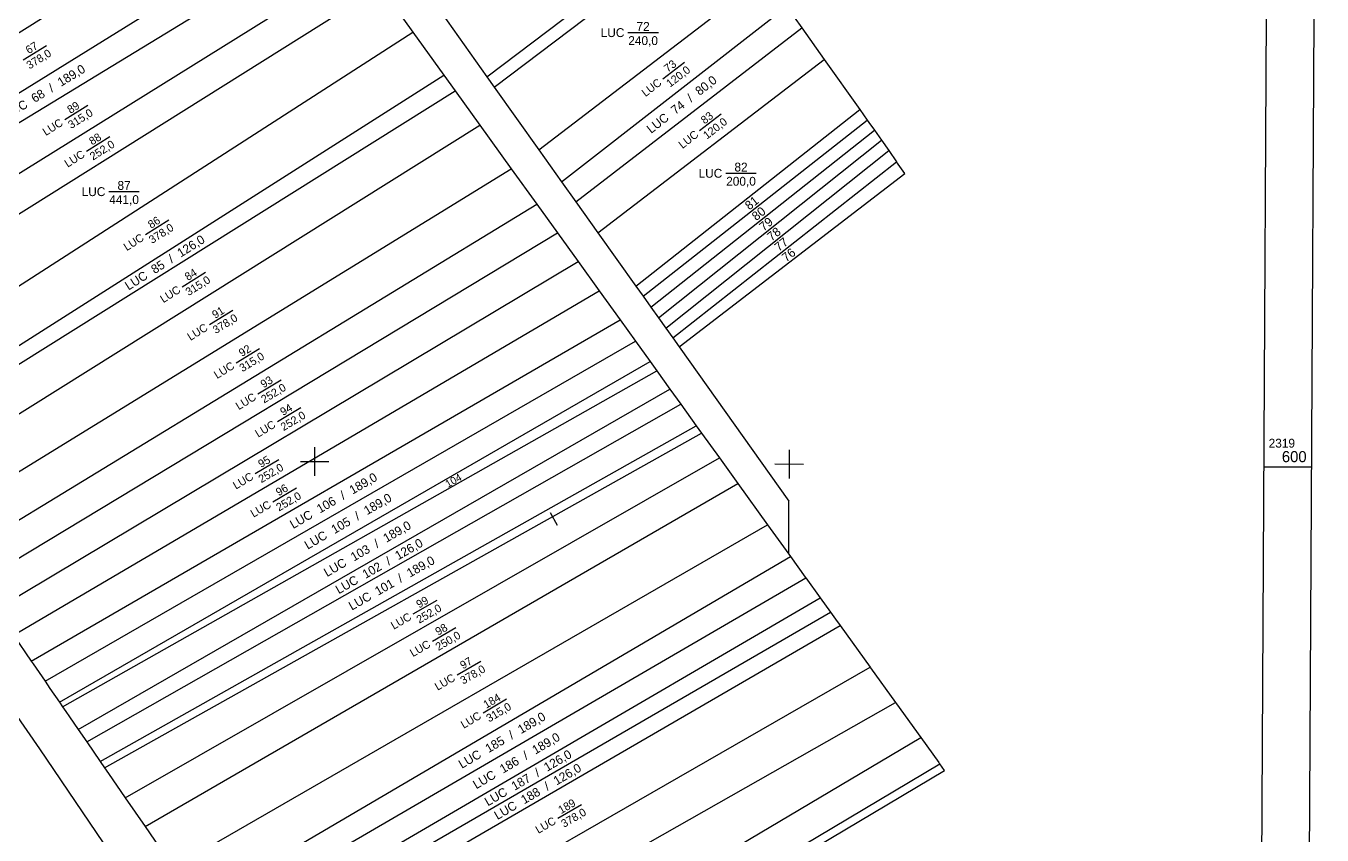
# Model space of a CAD drawing. Header units: metres. Extents: x 591850 to 11787374, y 2319432 to 2388242.
# Drawn here: x 11787159.1 to 11787305.3, y 2387951 to 2388042.3 of the extents above; entities that cross this region are included whole.
import ezdxf
from ezdxf.enums import TextEntityAlignment as Align

# ---------------------------------------------------------------- set-up
doc = ezdxf.new("R2010")
doc.units = ezdxf.units.M
for name, color, linetype in [('FeatureAttribs', 7, 'Continuous'), ('Level 10', 7, 'Continuous'), ('Level 13', 7, 'Continuous'), ('Level 22', 7, 'Continuous'), ('Level 63', 7, 'Continuous')]:
    doc.layers.add(name, color=color, linetype=linetype)

# ---------------------------------------------------------------- blocks, each defined once
blk = doc.blocks.new('FEATURE')

msp = doc.modelspace()

# ---------------------------------------------------------------- linework, layer by layer
at = {"layer": 'Level 10', "color": 7}
for points in [[(11787125.2, 2388020.85), (11787188.94, 2388060.82)], [(11787128.38, 2388016.24), (11787192.44, 2388055.96)], [(11787211.08, 2388036.61), (11787236.75, 2388056.04)], [(11787211.91, 2388035.44), (11787237.58, 2388054.88)], [(11787129.85, 2388014.09), (11787194.3, 2388053.37)], [(11787132.78, 2388009.83), (11787196.91, 2388049.75)], [(11787135.03, 2388006.55), (11787199.09, 2388046.73)], [(11787199.09, 2388046.73), (11787202.75, 2388041.63)], [(11787216.96, 2388028.36), (11787242.49, 2388047.93)], [(11787205.32, 2388044.71), (11787211.08, 2388036.61)], [(11787219.52, 2388024.76), (11787244.91, 2388044.52)], [(11787245.74, 2388043.34), (11787246.61, 2388042.11)], [(11787139.1, 2388000.64), (11787202.75, 2388041.63)], [(11787202.75, 2388041.63), (11787206.24, 2388036.79)], [(11787221.14, 2388022.48), (11787246.61, 2388042.11)], [(11787246.61, 2388042.11), (11787249.12, 2388038.56)], [(11787223.61, 2388019.01), (11787249.12, 2388038.56)], [(11787249.12, 2388038.56), (11787253.14, 2388032.89)], [(11787142.24, 2387996.07), (11787206.24, 2388036.79)], [(11787206.24, 2388036.79), (11787207.51, 2388035.02)], [(11787211.08, 2388036.61), (11787211.91, 2388035.44)], [(11787211.91, 2388035.44), (11787216.96, 2388028.36)], [(11787143.18, 2387994.71), (11787207.51, 2388035.02)], [(11787207.51, 2388035.02), (11787210.31, 2388031.13)], [(11787227.9, 2388012.98), (11787253.14, 2388032.89)], [(11787253.14, 2388032.89), (11787253.97, 2388031.72), (11787253.98, 2388031.7)], [(11787145.88, 2387990.78), (11787210.31, 2388031.13)], [(11787210.31, 2388031.13), (11787213.84, 2388026.23)], [(11787228.72, 2388011.83), (11787253.98, 2388031.7)], [(11787253.98, 2388031.7), (11787254.37, 2388031.16), (11787254.49, 2388030.99), (11787254.79, 2388030.57)], [(11787229.58, 2388010.62), (11787254.79, 2388030.57)], [(11787230.46, 2388009.39), (11787255.58, 2388029.45)], [(11787254.79, 2388030.57), (11787255.58, 2388029.45)], [(11787255.58, 2388029.45), (11787256.41, 2388028.28)], [(11787216.96, 2388028.36), (11787219.52, 2388024.76)], [(11787231.29, 2388008.22), (11787256.41, 2388028.28)], [(11787256.41, 2388028.28), (11787257.3, 2388027.01)], [(11787232.06, 2388007.14), (11787257.3, 2388027.01)], [(11787232.79, 2388006.12), (11787258.23, 2388025.7), (11787257.3, 2388027.01)], [(11787148.96, 2387986.3), (11787213.84, 2388026.23)], [(11787213.84, 2388026.23), (11787216.73, 2388022.21)], [(11787219.52, 2388024.76), (11787221.14, 2388022.48)], [(11787151.57, 2387982.51), (11787216.73, 2388022.21)], [(11787216.73, 2388022.21), (11787219.04, 2388019)], [(11787221.14, 2388022.48), (11787223.61, 2388019.01)], [(11787153.65, 2387979.49), (11787219.04, 2388019)], [(11787219.04, 2388019), (11787221.38, 2388015.75)], [(11787223.61, 2388019.01), (11787227.9, 2388012.98)], [(11787155.7, 2387976.51), (11787221.38, 2388015.75)], [(11787221.38, 2388015.75), (11787223.76, 2388012.44)], [(11787157.7, 2387973.6), (11787223.76, 2388012.44)], [(11787223.76, 2388012.44), (11787226.12, 2388009.17)], [(11787227.9, 2388012.98), (11787228.72, 2388011.83)], [(11787228.72, 2388011.83), (11787229.58, 2388010.62)], [(11787229.58, 2388010.62), (11787230.46, 2388009.39)], [(11787159.72, 2387970.66), (11787226.12, 2388009.17)], [(11787226.12, 2388009.17), (11787227.85, 2388006.76)], [(11787230.46, 2388009.39), (11787231.29, 2388008.22)], [(11787231.29, 2388008.22), (11787232.06, 2388007.14)], [(11787161.27, 2387968.41), (11787227.85, 2388006.76)], [(11787227.85, 2388006.76), (11787229.5, 2388004.46)], [(11787232.06, 2388007.14), (11787232.79, 2388006.12)], [(11787232.79, 2388006.12), (11787245.16, 2387988.73)], [(11787162.89, 2387966.05), (11787229.5, 2388004.46)], [(11787229.5, 2388004.46), (11787230.24, 2388003.44)], [(11787163.25, 2387965.52), (11787230.24, 2388003.44)], [(11787230.24, 2388003.44), (11787231.74, 2388001.35)], [(11787165.01, 2387962.97), (11787231.74, 2388001.35)], [(11787231.74, 2388001.35), (11787232.95, 2387999.67)], [(11787165.99, 2387961.55), (11787232.95, 2387999.67)], [(11787232.95, 2387999.67), (11787234.71, 2387997.22)], [(11787167.49, 2387959.36), (11787234.71, 2387997.22)], [(11787234.71, 2387997.22), (11787235.31, 2387996.39)], [(11787167.99, 2387958.64), (11787235.31, 2387996.39)], [(11787235.31, 2387996.39), (11787237.32, 2387993.6)], [(11787170.32, 2387955.24), (11787237.32, 2387993.6)], [(11787237.32, 2387993.6), (11787239.4, 2387990.7)], [(11787172.55, 2387952.01), (11787239.4, 2387990.7)], [(11787239.4, 2387990.7), (11787242.75, 2387986.06)], [(11787245.13, 2387982.75), (11787245.16, 2387988.73)], [(11787175.72, 2387947.4), (11787242.75, 2387986.06)], [(11787242.75, 2387986.06), (11787245.13, 2387982.75), (11787245.32, 2387982.48)], [(11787178.56, 2387943.27), (11787245.32, 2387982.48)], [(11787245.32, 2387982.48), (11787246.99, 2387980.15), (11787247.06, 2387980.07)], [(11787180.07, 2387941.07), (11787247.06, 2387980.07)], [(11787247.06, 2387980.07), (11787248.69, 2387977.8)], [(11787181.68, 2387938.72), (11787248.69, 2387977.8)], [(11787248.69, 2387977.8), (11787249.85, 2387976.18)], [(11787182.68, 2387937.27), (11787249.85, 2387976.18)], [(11787249.85, 2387976.18), (11787250.4, 2387975.42), (11787250.93, 2387974.68)], [(11787183.76, 2387935.7), (11787250.93, 2387974.68)], [(11787250.93, 2387974.68), (11787254.31, 2387969.98)], [(11787157.7, 2387973.6), (11787159.72, 2387970.66)], [(11787159.72, 2387970.66), (11787159.93, 2387970.35), (11787161.27, 2387968.41)], [(11787186.86, 2387931.2), (11787254.31, 2387969.98)], [(11787254.31, 2387969.98), (11787254.35, 2387969.93), (11787257.17, 2387966.01)], [(11787161.27, 2387968.41), (11787161.82, 2387967.6), (11787162.89, 2387966.05)], [(11787162.89, 2387966.05), (11787163.25, 2387965.52)], [(11787163.25, 2387965.52), (11787163.61, 2387965), (11787164.04, 2387964.38), (11787165.01, 2387962.97)], [(11787189.4, 2387927.51), (11787257.17, 2387966.01)], [(11787257.17, 2387966.01), (11787257.27, 2387965.87), (11787260.02, 2387962.05)], [(11787165.01, 2387962.97), (11787165.99, 2387961.55)], [(11787192.99, 2387922.28), (11787260.02, 2387962.05)], [(11787260.02, 2387962.05), (11787262.05, 2387959.23), (11787262.09, 2387959.18), (11787262.16, 2387959.08)], [(11787165.99, 2387961.55), (11787167.49, 2387959.36)], [(11787167.49, 2387959.36), (11787167.99, 2387958.64)], [(11787195.15, 2387919.15), (11787262.16, 2387959.08)], [(11787195.15, 2387919.15), (11787195.22, 2387919.05), (11787195.26, 2387918.99), (11787195.69, 2387918.35), (11787244.94, 2387947.75), (11787262.69, 2387958.35), (11787262.16, 2387959.08)], [(11787167.99, 2387958.64), (11787168.43, 2387957.99), (11787170.32, 2387955.24)], [(11787170.32, 2387955.24), (11787172.55, 2387952.01)], [(11787172.55, 2387952.01), (11787175.72, 2387947.4)]]:
    msp.add_lwpolyline(points, dxfattribs=at)
at = {"layer": 'Level 13', "color": 7}
for points in [[(11787227, 2388041.58, 0), (11787230.43, 2388041.58, 0)], [(11787158.8, 2388038.5, 0), (11787161.42, 2388040.14, 0)], [(11787230.93, 2388036.36, 0), (11787233.37, 2388038.25, 0)], [(11787163.49, 2388031.78, 0), (11787166.1, 2388033.41, 0)], [(11787235.08, 2388030.52, 0), (11787237.52, 2388032.41, 0)], [(11787165.95, 2388028.21, 0), (11787168.56, 2388029.86, 0)], [(11787238.04, 2388025.71, 0), (11787241.46, 2388025.71, 0)], [(11787168.47, 2388023.64, 0), (11787171.9, 2388023.64, 0)], [(11787172.61, 2388018.8, 0), (11787175.21, 2388020.47, 0)], [(11787176.74, 2388012.92, 0), (11787179.35, 2388014.57, 0)], [(11787179.81, 2388008.65, 0), (11787182.43, 2388010.27, 0)], [(11787182.82, 2388004.34, 0), (11787185.45, 2388005.95, 0)], [(11787185.27, 2388000.82, 0), (11787187.9, 2388002.42, 0)], [(11787187.47, 2387997.71, 0), (11787190.11, 2387999.3, 0)], [(11787184.97, 2387991.84, 0), (11787187.63, 2387993.41, 0)], [(11787186.97, 2387988.65, 0), (11787189.63, 2387990.21, 0)], [(11787202.79, 2387976, 0), (11787205.47, 2387977.54, 0)], [(11787204.95, 2387972.92, 0), (11787207.61, 2387974.47, 0)], [(11787207.73, 2387969.12, 0), (11787210.4, 2387970.67, 0)], [(11787210.66, 2387964.84, 0), (11787213.31, 2387966.41, 0)], [(11787219.1, 2387952.97, 0), (11787221.77, 2387954.51, 0)]]:
    msp.add_polyline3d(points, dxfattribs=at)
at = {"layer": 'Level 13', "color": 1}
msp.add_polyline3d([(11787218.22, 2387987.43, 0), (11787219, 2387986.01, 0)], dxfattribs=at)
at = {"layer": 'Level 22', "color": 7}
for points in [[(11787149.53, 2387976.82, 0), (11787160.63, 2387960.78, 0)], [(11787149.53, 2387976.82, 0), (11787160.63, 2387960.78, 0)], [(11787149.53, 2387976.82, 0), (11787160.63, 2387960.78, 0)], [(11787160.63, 2387960.78, 0), (11787170.28, 2387946.58, 0)], [(11787160.63, 2387960.78, 0), (11787170.28, 2387946.58, 0)], [(11787160.63, 2387960.78, 0), (11787170.28, 2387946.58, 0)]]:
    msp.add_polyline3d(points, dxfattribs=at)
at = {"layer": 'Level 63', "color": 7}
for points in [[(11786919.91, 2388215.45), (11787305.28, 2388213.31), (11787303.14, 2387825.69), (11786917.79, 2387827.83), (11786919.91, 2388215.45)], [(11786925.24, 2388210.04), (11787299.89, 2388207.96), (11787297.82, 2387831.1), (11786923.17, 2387833.19), (11786925.24, 2388210.04)]]:
    msp.add_lwpolyline(points, close=True, dxfattribs=at)
for points in [[(11787191.67, 2387994.82, 0), (11787191.65, 2387991.59, 0)], [(11787245.19, 2387994.52, 0), (11787245.18, 2387991.29, 0)], [(11787190.06, 2387993.21, 0), (11787193.27, 2387993.2, 0)], [(11787243.58, 2387992.92, 0), (11787246.79, 2387992.9, 0)], [(11787298.71, 2387992.61, 0), (11787304.06, 2387992.58, 0)]]:
    msp.add_polyline3d(points, dxfattribs=at)

# ---------------------------------------------------------------- block references
at = {"layer": 'FeatureAttribs'}
ref = msp.add_blockref('FEATURE', (11787228.71, 2388041.78), dxfattribs=at)
ref.add_attrib('NAME', '72', dxfattribs={"color": 1, "height": 1}).set_placement((11787228.71, 2388041.78), align=Align.CENTER)
ref = msp.add_blockref('FEATURE', (11787226.6, 2388041.58), dxfattribs=at)
ref.add_attrib('NAME', 'LUC', dxfattribs={"color": 3, "height": 1}).set_placement((11787226.6, 2388041.58), align=Align.MIDDLE_RIGHT)
ref = msp.add_blockref('FEATURE', (11787228.71, 2388041.18), dxfattribs=at)
ref.add_attrib('NAME', '240,0', dxfattribs={"color": 1, "height": 1}).set_placement((11787228.71, 2388041.18), align=Align.TOP_CENTER)
ref = msp.add_blockref('FEATURE', (11787160, 2388039.49), dxfattribs=at)
ref.add_attrib('NAME', '67', dxfattribs={"color": 1, "height": 0.9, "rotation": 32}).set_placement((11787160, 2388039.49), align=Align.CENTER)
ref = msp.add_blockref('FEATURE', (11787160.32, 2388038.98), dxfattribs=at)
ref.add_attrib('NAME', '378,0', dxfattribs={"color": 1, "height": 0.9, "rotation": 32}).set_placement((11787160.32, 2388038.98), align=Align.TOP_CENTER)
ref = msp.add_blockref('FEATURE', (11787162.8, 2388035.88), dxfattribs=at)
ref.add_attrib('NAME', '189,0', dxfattribs={"color": 1, "height": 1, "rotation": 31.5}).set_placement((11787162.8, 2388035.88), align=Align.MIDDLE_LEFT)
ref = msp.add_blockref('FEATURE', (11787232.03, 2388037.46), dxfattribs=at)
ref.add_attrib('NAME', '73', dxfattribs={"color": 1, "height": 0.9, "rotation": 37.6}).set_placement((11787232.03, 2388037.46), align=Align.CENTER)
ref = msp.add_blockref('FEATURE', (11787232.39, 2388036.99), dxfattribs=at)
ref.add_attrib('NAME', '120,0', dxfattribs={"color": 1, "height": 0.9, "rotation": 37.6}).set_placement((11787232.39, 2388036.99), align=Align.TOP_CENTER)
ref = msp.add_blockref('FEATURE', (11787234.77, 2388034.82), dxfattribs=at)
ref.add_attrib('NAME', '80,0', dxfattribs={"color": 1, "height": 1, "rotation": 38}).set_placement((11787234.77, 2388034.82), align=Align.MIDDLE_LEFT)
ref = msp.add_blockref('FEATURE', (11787160.47, 2388034.45), dxfattribs=at)
ref.add_attrib('NAME', '68', dxfattribs={"color": 1, "height": 1, "rotation": 31.5}).set_placement((11787160.47, 2388034.45), align=Align.MIDDLE_CENTER)
ref = msp.add_blockref('FEATURE', (11787161.79, 2388035.25), dxfattribs=at)
ref.add_attrib('NAME', '/', dxfattribs={"color": 7, "height": 1, "rotation": 31.5}).set_placement((11787161.79, 2388035.25), align=Align.MIDDLE_LEFT)
ref = msp.add_blockref('FEATURE', (11787230.61, 2388036.12), dxfattribs=at)
ref.add_attrib('NAME', 'LUC', dxfattribs={"color": 3, "height": 0.9, "rotation": 37.6}).set_placement((11787230.61, 2388036.12), align=Align.MIDDLE_RIGHT)
ref = msp.add_blockref('FEATURE', (11787159.16, 2388033.64), dxfattribs=at)
ref.add_attrib('NAME', 'LUC', dxfattribs={"color": 3, "height": 1, "rotation": 31.5}).set_placement((11787159.16, 2388033.64), align=Align.MIDDLE_RIGHT)
ref = msp.add_blockref('FEATURE', (11787164.69, 2388032.76), dxfattribs=at)
ref.add_attrib('NAME', '89', dxfattribs={"color": 1, "height": 0.9, "rotation": 32.1}).set_placement((11787164.69, 2388032.76), align=Align.CENTER)
ref = msp.add_blockref('FEATURE', (11787232.62, 2388033.14), dxfattribs=at)
ref.add_attrib('NAME', '74', dxfattribs={"color": 1, "height": 1, "rotation": 38}).set_placement((11787232.62, 2388033.14), align=Align.MIDDLE_CENTER)
ref = msp.add_blockref('FEATURE', (11787233.84, 2388034.09), dxfattribs=at)
ref.add_attrib('NAME', '/', dxfattribs={"color": 7, "height": 1, "rotation": 38}).set_placement((11787233.84, 2388034.09), align=Align.MIDDLE_LEFT)
ref = msp.add_blockref('FEATURE', (11787165.01, 2388032.26), dxfattribs=at)
ref.add_attrib('NAME', '315,0', dxfattribs={"color": 1, "height": 0.9, "rotation": 32.1}).set_placement((11787165.01, 2388032.26), align=Align.TOP_CENTER)
ref = msp.add_blockref('FEATURE', (11787231.41, 2388032.19), dxfattribs=at)
ref.add_attrib('NAME', 'LUC', dxfattribs={"color": 3, "height": 1, "rotation": 38}).set_placement((11787231.41, 2388032.19), align=Align.MIDDLE_RIGHT)
ref = msp.add_blockref('FEATURE', (11787236.18, 2388031.62), dxfattribs=at)
ref.add_attrib('NAME', '83', dxfattribs={"color": 1, "height": 0.9, "rotation": 37.8}).set_placement((11787236.18, 2388031.62), align=Align.CENTER)
ref = msp.add_blockref('FEATURE', (11787163.15, 2388031.56), dxfattribs=at)
ref.add_attrib('NAME', 'LUC', dxfattribs={"color": 3, "height": 0.9, "rotation": 32.1}).set_placement((11787163.15, 2388031.56), align=Align.MIDDLE_RIGHT)
ref = msp.add_blockref('FEATURE', (11787236.55, 2388031.14), dxfattribs=at)
ref.add_attrib('NAME', '120,0', dxfattribs={"color": 1, "height": 0.9, "rotation": 37.8}).set_placement((11787236.55, 2388031.14), align=Align.TOP_CENTER)
ref = msp.add_blockref('FEATURE', (11787167.15, 2388029.2), dxfattribs=at)
ref.add_attrib('NAME', '88', dxfattribs={"color": 1, "height": 0.9, "rotation": 32.3}).set_placement((11787167.15, 2388029.2), align=Align.CENTER)
ref = msp.add_blockref('FEATURE', (11787167.47, 2388028.7), dxfattribs=at)
ref.add_attrib('NAME', '252,0', dxfattribs={"color": 1, "height": 0.9, "rotation": 32.3}).set_placement((11787167.47, 2388028.7), align=Align.TOP_CENTER)
ref = msp.add_blockref('FEATURE', (11787234.77, 2388030.27), dxfattribs=at)
ref.add_attrib('NAME', 'LUC', dxfattribs={"color": 3, "height": 0.9, "rotation": 37.8}).set_placement((11787234.77, 2388030.27), align=Align.MIDDLE_RIGHT)
ref = msp.add_blockref('FEATURE', (11787165.61, 2388028), dxfattribs=at)
ref.add_attrib('NAME', 'LUC', dxfattribs={"color": 3, "height": 0.9, "rotation": 32.3}).set_placement((11787165.61, 2388028), align=Align.MIDDLE_RIGHT)
ref = msp.add_blockref('FEATURE', (11787239.75, 2388025.91), dxfattribs=at)
ref.add_attrib('NAME', '82', dxfattribs={"color": 1, "height": 1}).set_placement((11787239.75, 2388025.91), align=Align.CENTER)
ref = msp.add_blockref('FEATURE', (11787170.18, 2388023.84), dxfattribs=at)
ref.add_attrib('NAME', '87', dxfattribs={"color": 1, "height": 1}).set_placement((11787170.18, 2388023.84), align=Align.CENTER)
ref = msp.add_blockref('FEATURE', (11787237.64, 2388025.71), dxfattribs=at)
ref.add_attrib('NAME', 'LUC', dxfattribs={"color": 3, "height": 1}).set_placement((11787237.64, 2388025.71), align=Align.MIDDLE_RIGHT)
ref = msp.add_blockref('FEATURE', (11787239.75, 2388025.31), dxfattribs=at)
ref.add_attrib('NAME', '200,0', dxfattribs={"color": 1, "height": 1}).set_placement((11787239.75, 2388025.31), align=Align.TOP_CENTER)
ref = msp.add_blockref('FEATURE', (11787168.07, 2388023.64), dxfattribs=at)
ref.add_attrib('NAME', 'LUC', dxfattribs={"color": 3, "height": 1}).set_placement((11787168.07, 2388023.64), align=Align.MIDDLE_RIGHT)
ref = msp.add_blockref('FEATURE', (11787170.18, 2388023.24), dxfattribs=at)
ref.add_attrib('NAME', '441,0', dxfattribs={"color": 1, "height": 1}).set_placement((11787170.18, 2388023.24), align=Align.TOP_CENTER)
ref = msp.add_blockref('FEATURE', (11787240.96, 2388022.37), dxfattribs=at)
ref.add_attrib('NAME', '81', dxfattribs={"color": 1, "height": 1, "rotation": 38.4}).set_placement((11787240.96, 2388022.37), align=Align.MIDDLE_CENTER)
ref = msp.add_blockref('FEATURE', (11787241.74, 2388021.16), dxfattribs=at)
ref.add_attrib('NAME', '80', dxfattribs={"color": 1, "height": 1, "rotation": 38.5}).set_placement((11787241.74, 2388021.16), align=Align.MIDDLE_CENTER)
ref = msp.add_blockref('FEATURE', (11787173.8, 2388019.8), dxfattribs=at)
ref.add_attrib('NAME', '86', dxfattribs={"color": 1, "height": 0.9, "rotation": 32.6}).set_placement((11787173.8, 2388019.8), align=Align.CENTER)
ref = msp.add_blockref('FEATURE', (11787242.57, 2388019.98), dxfattribs=at)
ref.add_attrib('NAME', '79', dxfattribs={"color": 1, "height": 1, "rotation": 38.8}).set_placement((11787242.57, 2388019.98), align=Align.MIDDLE_CENTER)
ref = msp.add_blockref('FEATURE', (11787174.12, 2388019.3), dxfattribs=at)
ref.add_attrib('NAME', '378,0', dxfattribs={"color": 1, "height": 0.9, "rotation": 32.6}).set_placement((11787174.12, 2388019.3), align=Align.TOP_CENTER)
ref = msp.add_blockref('FEATURE', (11787243.46, 2388018.86), dxfattribs=at)
ref.add_attrib('NAME', '78', dxfattribs={"color": 1, "height": 1, "rotation": 38.8}).set_placement((11787243.46, 2388018.86), align=Align.MIDDLE_CENTER)
ref = msp.add_blockref('FEATURE', (11787172.27, 2388018.59), dxfattribs=at)
ref.add_attrib('NAME', 'LUC', dxfattribs={"color": 3, "height": 0.9, "rotation": 32.6}).set_placement((11787172.27, 2388018.59), align=Align.MIDDLE_RIGHT)
ref = msp.add_blockref('FEATURE', (11787176.3, 2388016.61), dxfattribs=at)
ref.add_attrib('NAME', '126,0', dxfattribs={"color": 1, "height": 1, "rotation": 32.2}).set_placement((11787176.3, 2388016.61), align=Align.MIDDLE_LEFT)
ref = msp.add_blockref('FEATURE', (11787244.29, 2388017.69), dxfattribs=at)
ref.add_attrib('NAME', '77', dxfattribs={"color": 1, "height": 1, "rotation": 38.8}).set_placement((11787244.29, 2388017.69), align=Align.MIDDLE_CENTER)
ref = msp.add_blockref('FEATURE', (11787175.3, 2388015.97), dxfattribs=at)
ref.add_attrib('NAME', '/', dxfattribs={"color": 7, "height": 1, "rotation": 32.2}).set_placement((11787175.3, 2388015.97), align=Align.MIDDLE_LEFT)
ref = msp.add_blockref('FEATURE', (11787245.12, 2388016.51), dxfattribs=at)
ref.add_attrib('NAME', '76', dxfattribs={"color": 1, "height": 1, "rotation": 38.4}).set_placement((11787245.12, 2388016.51), align=Align.MIDDLE_CENTER)
ref = msp.add_blockref('FEATURE', (11787172.68, 2388014.32), dxfattribs=at)
ref.add_attrib('NAME', 'LUC', dxfattribs={"color": 3, "height": 1, "rotation": 32.2}).set_placement((11787172.68, 2388014.32), align=Align.MIDDLE_RIGHT)
ref = msp.add_blockref('FEATURE', (11787173.99, 2388015.15), dxfattribs=at)
ref.add_attrib('NAME', '85', dxfattribs={"color": 1, "height": 1, "rotation": 32.2}).set_placement((11787173.99, 2388015.15), align=Align.MIDDLE_CENTER)
ref = msp.add_blockref('FEATURE', (11787177.94, 2388013.91), dxfattribs=at)
ref.add_attrib('NAME', '84', dxfattribs={"color": 1, "height": 0.9, "rotation": 32.2}).set_placement((11787177.94, 2388013.91), align=Align.CENTER)
ref = msp.add_blockref('FEATURE', (11787178.26, 2388013.41), dxfattribs=at)
ref.add_attrib('NAME', '315,0', dxfattribs={"color": 1, "height": 0.9, "rotation": 32.2}).set_placement((11787178.26, 2388013.41), align=Align.TOP_CENTER)
ref = msp.add_blockref('FEATURE', (11787176.4, 2388012.71), dxfattribs=at)
ref.add_attrib('NAME', 'LUC', dxfattribs={"color": 3, "height": 0.9, "rotation": 32.2}).set_placement((11787176.4, 2388012.71), align=Align.MIDDLE_RIGHT)
ref = msp.add_blockref('FEATURE', (11787181.02, 2388009.63), dxfattribs=at)
ref.add_attrib('NAME', '91', dxfattribs={"color": 1, "height": 0.9, "rotation": 31.8}).set_placement((11787181.02, 2388009.63), align=Align.CENTER)
ref = msp.add_blockref('FEATURE', (11787181.33, 2388009.12), dxfattribs=at)
ref.add_attrib('NAME', '378,0', dxfattribs={"color": 1, "height": 0.9, "rotation": 31.8}).set_placement((11787181.33, 2388009.12), align=Align.TOP_CENTER)
ref = msp.add_blockref('FEATURE', (11787179.47, 2388008.44), dxfattribs=at)
ref.add_attrib('NAME', 'LUC', dxfattribs={"color": 3, "height": 0.9, "rotation": 31.8}).set_placement((11787179.47, 2388008.44), align=Align.MIDDLE_RIGHT)
ref = msp.add_blockref('FEATURE', (11787184.03, 2388005.32), dxfattribs=at)
ref.add_attrib('NAME', '92', dxfattribs={"color": 1, "height": 0.9, "rotation": 31.5}).set_placement((11787184.03, 2388005.32), align=Align.CENTER)
ref = msp.add_blockref('FEATURE', (11787182.48, 2388004.13), dxfattribs=at)
ref.add_attrib('NAME', 'LUC', dxfattribs={"color": 3, "height": 0.9, "rotation": 31.5}).set_placement((11787182.48, 2388004.13), align=Align.MIDDLE_RIGHT)
ref = msp.add_blockref('FEATURE', (11787184.34, 2388004.81), dxfattribs=at)
ref.add_attrib('NAME', '315,0', dxfattribs={"color": 1, "height": 0.9, "rotation": 31.5}).set_placement((11787184.34, 2388004.81), align=Align.TOP_CENTER)
ref = msp.add_blockref('FEATURE', (11787186.48, 2388001.79), dxfattribs=at)
ref.add_attrib('NAME', '93', dxfattribs={"color": 1, "height": 0.9, "rotation": 31.3}).set_placement((11787186.48, 2388001.79), align=Align.CENTER)
ref = msp.add_blockref('FEATURE', (11787186.79, 2388001.28), dxfattribs=at)
ref.add_attrib('NAME', '252,0', dxfattribs={"color": 1, "height": 0.9, "rotation": 31.3}).set_placement((11787186.79, 2388001.28), align=Align.TOP_CENTER)
ref = msp.add_blockref('FEATURE', (11787184.93, 2388000.61), dxfattribs=at)
ref.add_attrib('NAME', 'LUC', dxfattribs={"color": 3, "height": 0.9, "rotation": 31.3}).set_placement((11787184.93, 2388000.61), align=Align.MIDDLE_RIGHT)
ref = msp.add_blockref('FEATURE', (11787188.69, 2387998.67), dxfattribs=at)
ref.add_attrib('NAME', '94', dxfattribs={"color": 1, "height": 0.9, "rotation": 31}).set_placement((11787188.69, 2387998.67), align=Align.CENTER)
ref = msp.add_blockref('FEATURE', (11787189, 2387998.16), dxfattribs=at)
ref.add_attrib('NAME', '252,0', dxfattribs={"color": 1, "height": 0.9, "rotation": 31}).set_placement((11787189, 2387998.16), align=Align.TOP_CENTER)
ref = msp.add_blockref('FEATURE', (11787187.13, 2387997.5), dxfattribs=at)
ref.add_attrib('NAME', 'LUC', dxfattribs={"color": 3, "height": 0.9, "rotation": 31}).set_placement((11787187.13, 2387997.5), align=Align.MIDDLE_RIGHT)
ref = msp.add_blockref('FEATURE', (11787299.25, 2387994.76), dxfattribs=at)
ref.add_attrib('NAME', '2319', (11787299.25, 2387994.76), dxfattribs={"color": 7, "height": 1})
ref = msp.add_blockref('FEATURE', (11787303.53, 2387993.12), dxfattribs=at)
ref.add_attrib('NAME', '600', dxfattribs={"color": 7, "height": 1.25}).set_placement((11787303.53, 2387993.12), align=Align.RIGHT)
ref = msp.add_blockref('FEATURE', (11787186.2, 2387992.79), dxfattribs=at)
ref.add_attrib('NAME', '95', dxfattribs={"color": 1, "height": 0.9, "rotation": 30.6}).set_placement((11787186.2, 2387992.79), align=Align.CENTER)
ref = msp.add_blockref('FEATURE', (11787186.5, 2387992.28), dxfattribs=at)
ref.add_attrib('NAME', '252,0', dxfattribs={"color": 1, "height": 0.9, "rotation": 30.6}).set_placement((11787186.5, 2387992.28), align=Align.TOP_CENTER)
ref = msp.add_blockref('FEATURE', (11787184.63, 2387991.63), dxfattribs=at)
ref.add_attrib('NAME', 'LUC', dxfattribs={"color": 3, "height": 0.9, "rotation": 30.6}).set_placement((11787184.63, 2387991.63), align=Align.MIDDLE_RIGHT)
ref = msp.add_blockref('FEATURE', (11787195.69, 2387989.88), dxfattribs=at)
ref.add_attrib('NAME', '189,0', dxfattribs={"color": 1, "height": 1, "rotation": 30.1}).set_placement((11787195.69, 2387989.88), align=Align.MIDDLE_LEFT)
ref = msp.add_blockref('FEATURE', (11787207.32, 2387991.05), dxfattribs=at)
ref.add_attrib('NAME', '104', dxfattribs={"color": 1, "height": 0.85, "rotation": 29.7}).set_placement((11787207.32, 2387991.05), align=Align.MIDDLE_CENTER)
ref = msp.add_blockref('FEATURE', (11787188.2, 2387989.6), dxfattribs=at)
ref.add_attrib('NAME', '96', dxfattribs={"color": 1, "height": 0.9, "rotation": 30.3}).set_placement((11787188.2, 2387989.6), align=Align.CENTER)
ref = msp.add_blockref('FEATURE', (11787188.5, 2387989.08), dxfattribs=at)
ref.add_attrib('NAME', '252,0', dxfattribs={"color": 1, "height": 0.9, "rotation": 30.3}).set_placement((11787188.5, 2387989.08), align=Align.TOP_CENTER)
ref = msp.add_blockref('FEATURE', (11787194.66, 2387989.29), dxfattribs=at)
ref.add_attrib('NAME', '/', dxfattribs={"color": 7, "height": 1, "rotation": 30.1}).set_placement((11787194.66, 2387989.29), align=Align.MIDDLE_LEFT)
ref = msp.add_blockref('FEATURE', (11787186.62, 2387988.45), dxfattribs=at)
ref.add_attrib('NAME', 'LUC', dxfattribs={"color": 3, "height": 0.9, "rotation": 30.3}).set_placement((11787186.62, 2387988.45), align=Align.MIDDLE_RIGHT)
ref = msp.add_blockref('FEATURE', (11787192.98, 2387988.31), dxfattribs=at)
ref.add_attrib('NAME', '106', dxfattribs={"color": 1, "height": 1, "rotation": 30.1}).set_placement((11787192.98, 2387988.31), align=Align.MIDDLE_CENTER)
ref = msp.add_blockref('FEATURE', (11787197.33, 2387987.56), dxfattribs=at)
ref.add_attrib('NAME', '189,0', dxfattribs={"color": 1, "height": 1, "rotation": 30.1}).set_placement((11787197.33, 2387987.56), align=Align.MIDDLE_LEFT)
ref = msp.add_blockref('FEATURE', (11787191.31, 2387987.34), dxfattribs=at)
ref.add_attrib('NAME', 'LUC', dxfattribs={"color": 3, "height": 1, "rotation": 30.1}).set_placement((11787191.31, 2387987.34), align=Align.MIDDLE_RIGHT)
ref = msp.add_blockref('FEATURE', (11787194.62, 2387985.99), dxfattribs=at)
ref.add_attrib('NAME', '105', dxfattribs={"color": 1, "height": 1, "rotation": 30.1}).set_placement((11787194.62, 2387985.99), align=Align.MIDDLE_CENTER)
ref = msp.add_blockref('FEATURE', (11787196.3, 2387986.96), dxfattribs=at)
ref.add_attrib('NAME', '/', dxfattribs={"color": 7, "height": 1, "rotation": 30.1}).set_placement((11787196.3, 2387986.96), align=Align.MIDDLE_LEFT)
ref = msp.add_blockref('FEATURE', (11787199.51, 2387984.45), dxfattribs=at)
ref.add_attrib('NAME', '189,0', dxfattribs={"color": 1, "height": 1, "rotation": 30.1}).set_placement((11787199.51, 2387984.45), align=Align.MIDDLE_LEFT)
ref = msp.add_blockref('FEATURE', (11787192.95, 2387985.01), dxfattribs=at)
ref.add_attrib('NAME', 'LUC', dxfattribs={"color": 3, "height": 1, "rotation": 30.1}).set_placement((11787192.95, 2387985.01), align=Align.MIDDLE_RIGHT)
ref = msp.add_blockref('FEATURE', (11787198.48, 2387983.85), dxfattribs=at)
ref.add_attrib('NAME', '/', dxfattribs={"color": 7, "height": 1, "rotation": 30.1}).set_placement((11787198.48, 2387983.85), align=Align.MIDDLE_LEFT)
ref = msp.add_blockref('FEATURE', (11787200.84, 2387982.48), dxfattribs=at)
ref.add_attrib('NAME', '126,0', dxfattribs={"color": 1, "height": 1, "rotation": 29.8}).set_placement((11787200.84, 2387982.48), align=Align.MIDDLE_LEFT)
ref = msp.add_blockref('FEATURE', (11787196.81, 2387982.89), dxfattribs=at)
ref.add_attrib('NAME', '103', dxfattribs={"color": 1, "height": 1, "rotation": 30.1}).set_placement((11787196.81, 2387982.89), align=Align.MIDDLE_CENTER)
ref = msp.add_blockref('FEATURE', (11787199.8, 2387981.89), dxfattribs=at)
ref.add_attrib('NAME', '/', dxfattribs={"color": 7, "height": 1, "rotation": 29.8}).set_placement((11787199.8, 2387981.89), align=Align.MIDDLE_LEFT)
ref = msp.add_blockref('FEATURE', (11787202.17, 2387980.52), dxfattribs=at)
ref.add_attrib('NAME', '189,0', dxfattribs={"color": 1, "height": 1, "rotation": 29.6}).set_placement((11787202.17, 2387980.52), align=Align.MIDDLE_LEFT)
ref = msp.add_blockref('FEATURE', (11787195.13, 2387981.92), dxfattribs=at)
ref.add_attrib('NAME', 'LUC', dxfattribs={"color": 3, "height": 1, "rotation": 30.1}).set_placement((11787195.13, 2387981.92), align=Align.MIDDLE_RIGHT)
ref = msp.add_blockref('FEATURE', (11787198.13, 2387980.93), dxfattribs=at)
ref.add_attrib('NAME', '102', dxfattribs={"color": 1, "height": 1, "rotation": 29.8}).set_placement((11787198.13, 2387980.93), align=Align.MIDDLE_CENTER)
ref = msp.add_blockref('FEATURE', (11787196.46, 2387979.97), dxfattribs=at)
ref.add_attrib('NAME', 'LUC', dxfattribs={"color": 3, "height": 1, "rotation": 29.8}).set_placement((11787196.46, 2387979.97), align=Align.MIDDLE_RIGHT)
ref = msp.add_blockref('FEATURE', (11787199.54, 2387979.03), dxfattribs=at)
ref.add_attrib('NAME', '101', dxfattribs={"color": 1, "height": 1, "rotation": 29.6}).set_placement((11787199.54, 2387979.03), align=Align.MIDDLE_CENTER)
ref = msp.add_blockref('FEATURE', (11787201.14, 2387979.94), dxfattribs=at)
ref.add_attrib('NAME', '/', dxfattribs={"color": 7, "height": 1, "rotation": 29.6}).set_placement((11787201.14, 2387979.94), align=Align.MIDDLE_LEFT)
ref = msp.add_blockref('FEATURE', (11787197.94, 2387978.12), dxfattribs=at)
ref.add_attrib('NAME', 'LUC', dxfattribs={"color": 3, "height": 1, "rotation": 29.6}).set_placement((11787197.94, 2387978.12), align=Align.MIDDLE_RIGHT)
ref = msp.add_blockref('FEATURE', (11787204.03, 2387976.94), dxfattribs=at)
ref.add_attrib('NAME', '99', dxfattribs={"color": 1, "height": 0.9, "rotation": 30}).set_placement((11787204.03, 2387976.94), align=Align.CENTER)
ref = msp.add_blockref('FEATURE', (11787204.33, 2387976.42), dxfattribs=at)
ref.add_attrib('NAME', '252,0', dxfattribs={"color": 1, "height": 0.9, "rotation": 30}).set_placement((11787204.33, 2387976.42), align=Align.TOP_CENTER)
ref = msp.add_blockref('FEATURE', (11787202.45, 2387975.8), dxfattribs=at)
ref.add_attrib('NAME', 'LUC', dxfattribs={"color": 3, "height": 0.9, "rotation": 30}).set_placement((11787202.45, 2387975.8), align=Align.MIDDLE_RIGHT)
ref = msp.add_blockref('FEATURE', (11787206.18, 2387973.87), dxfattribs=at)
ref.add_attrib('NAME', '98', dxfattribs={"color": 1, "height": 0.9, "rotation": 30.2}).set_placement((11787206.18, 2387973.87), align=Align.CENTER)
ref = msp.add_blockref('FEATURE', (11787206.48, 2387973.35), dxfattribs=at)
ref.add_attrib('NAME', '250,0', dxfattribs={"color": 1, "height": 0.9, "rotation": 30.2}).set_placement((11787206.48, 2387973.35), align=Align.TOP_CENTER)
ref = msp.add_blockref('FEATURE', (11787204.6, 2387972.71), dxfattribs=at)
ref.add_attrib('NAME', 'LUC', dxfattribs={"color": 3, "height": 0.9, "rotation": 30.2}).set_placement((11787204.6, 2387972.71), align=Align.MIDDLE_RIGHT)
ref = msp.add_blockref('FEATURE', (11787208.97, 2387970.07), dxfattribs=at)
ref.add_attrib('NAME', '97', dxfattribs={"color": 1, "height": 0.9, "rotation": 30.1}).set_placement((11787208.97, 2387970.07), align=Align.CENTER)
ref = msp.add_blockref('FEATURE', (11787209.27, 2387969.55), dxfattribs=at)
ref.add_attrib('NAME', '378,0', dxfattribs={"color": 1, "height": 0.9, "rotation": 30.1}).set_placement((11787209.27, 2387969.55), align=Align.TOP_CENTER)
ref = msp.add_blockref('FEATURE', (11787207.39, 2387968.92), dxfattribs=at)
ref.add_attrib('NAME', 'LUC', dxfattribs={"color": 3, "height": 0.9, "rotation": 30.1}).set_placement((11787207.39, 2387968.92), align=Align.MIDDLE_RIGHT)
ref = msp.add_blockref('FEATURE', (11787211.89, 2387965.8), dxfattribs=at)
ref.add_attrib('NAME', '184', dxfattribs={"color": 1, "height": 0.9, "rotation": 30.6}).set_placement((11787211.89, 2387965.8), align=Align.CENTER)
ref = msp.add_blockref('FEATURE', (11787210.32, 2387964.64), dxfattribs=at)
ref.add_attrib('NAME', 'LUC', dxfattribs={"color": 3, "height": 0.9, "rotation": 30.6}).set_placement((11787210.32, 2387964.64), align=Align.MIDDLE_RIGHT)
ref = msp.add_blockref('FEATURE', (11787212.19, 2387965.29), dxfattribs=at)
ref.add_attrib('NAME', '315,0', dxfattribs={"color": 1, "height": 0.9, "rotation": 30.6}).set_placement((11787212.19, 2387965.29), align=Align.TOP_CENTER)
ref = msp.add_blockref('FEATURE', (11787214.69, 2387962.86), dxfattribs=at)
ref.add_attrib('NAME', '189,0', dxfattribs={"color": 1, "height": 1, "rotation": 30.4}).set_placement((11787214.69, 2387962.86), align=Align.MIDDLE_LEFT)
ref = msp.add_blockref('FEATURE', (11787211.99, 2387961.28), dxfattribs=at)
ref.add_attrib('NAME', '185', dxfattribs={"color": 1, "height": 1, "rotation": 30.4}).set_placement((11787211.99, 2387961.28), align=Align.MIDDLE_CENTER)
ref = msp.add_blockref('FEATURE', (11787213.66, 2387962.26), dxfattribs=at)
ref.add_attrib('NAME', '/', dxfattribs={"color": 7, "height": 1, "rotation": 30.4}).set_placement((11787213.66, 2387962.26), align=Align.MIDDLE_LEFT)
ref = msp.add_blockref('FEATURE', (11787216.31, 2387960.55), dxfattribs=at)
ref.add_attrib('NAME', '189,0', dxfattribs={"color": 1, "height": 1, "rotation": 30.4}).set_placement((11787216.31, 2387960.55), align=Align.MIDDLE_LEFT)
ref = msp.add_blockref('FEATURE', (11787210.32, 2387960.3), dxfattribs=at)
ref.add_attrib('NAME', 'LUC', dxfattribs={"color": 3, "height": 1, "rotation": 30.4}).set_placement((11787210.32, 2387960.3), align=Align.MIDDLE_RIGHT)
ref = msp.add_blockref('FEATURE', (11787215.28, 2387959.95), dxfattribs=at)
ref.add_attrib('NAME', '/', dxfattribs={"color": 7, "height": 1, "rotation": 30.4}).set_placement((11787215.28, 2387959.95), align=Align.MIDDLE_LEFT)
ref = msp.add_blockref('FEATURE', (11787217.63, 2387958.61), dxfattribs=at)
ref.add_attrib('NAME', '126,0', dxfattribs={"color": 1, "height": 1, "rotation": 30.3}).set_placement((11787217.63, 2387958.61), align=Align.MIDDLE_LEFT)
ref = msp.add_blockref('FEATURE', (11787213.62, 2387958.97), dxfattribs=at)
ref.add_attrib('NAME', '186', dxfattribs={"color": 1, "height": 1, "rotation": 30.4}).set_placement((11787213.62, 2387958.97), align=Align.MIDDLE_CENTER)
ref = msp.add_blockref('FEATURE', (11787218.71, 2387957.07), dxfattribs=at)
ref.add_attrib('NAME', '126,0', dxfattribs={"color": 1, "height": 1, "rotation": 30.3}).set_placement((11787218.71, 2387957.07), align=Align.MIDDLE_LEFT)
ref = msp.add_blockref('FEATURE', (11787211.95, 2387957.99), dxfattribs=at)
ref.add_attrib('NAME', 'LUC', dxfattribs={"color": 3, "height": 1, "rotation": 30.4}).set_placement((11787211.95, 2387957.99), align=Align.MIDDLE_RIGHT)
ref = msp.add_blockref('FEATURE', (11787214.93, 2387957.03), dxfattribs=at)
ref.add_attrib('NAME', '187', dxfattribs={"color": 1, "height": 1, "rotation": 30.3}).set_placement((11787214.93, 2387957.03), align=Align.MIDDLE_CENTER)
ref = msp.add_blockref('FEATURE', (11787216.6, 2387958.01), dxfattribs=at)
ref.add_attrib('NAME', '/', dxfattribs={"color": 7, "height": 1, "rotation": 30.3}).set_placement((11787216.6, 2387958.01), align=Align.MIDDLE_LEFT)
ref = msp.add_blockref('FEATURE', (11787213.26, 2387956.06), dxfattribs=at)
ref.add_attrib('NAME', 'LUC', dxfattribs={"color": 3, "height": 1, "rotation": 30.3}).set_placement((11787213.26, 2387956.06), align=Align.MIDDLE_RIGHT)
ref = msp.add_blockref('FEATURE', (11787216.01, 2387955.5), dxfattribs=at)
ref.add_attrib('NAME', '188', dxfattribs={"color": 1, "height": 1, "rotation": 30.3}).set_placement((11787216.01, 2387955.5), align=Align.MIDDLE_CENTER)
ref = msp.add_blockref('FEATURE', (11787217.68, 2387956.47), dxfattribs=at)
ref.add_attrib('NAME', '/', dxfattribs={"color": 7, "height": 1, "rotation": 30.3}).set_placement((11787217.68, 2387956.47), align=Align.MIDDLE_LEFT)
ref = msp.add_blockref('FEATURE', (11787214.34, 2387954.52), dxfattribs=at)
ref.add_attrib('NAME', 'LUC', dxfattribs={"color": 3, "height": 1, "rotation": 30.3}).set_placement((11787214.34, 2387954.52), align=Align.MIDDLE_RIGHT)
ref = msp.add_blockref('FEATURE', (11787220.33, 2387953.91), dxfattribs=at)
ref.add_attrib('NAME', '189', dxfattribs={"color": 1, "height": 0.9, "rotation": 30.1}).set_placement((11787220.33, 2387953.91), align=Align.CENTER)
ref = msp.add_blockref('FEATURE', (11787220.64, 2387953.39), dxfattribs=at)
ref.add_attrib('NAME', '378,0', dxfattribs={"color": 1, "height": 0.9, "rotation": 30.1}).set_placement((11787220.64, 2387953.39), align=Align.TOP_CENTER)
ref = msp.add_blockref('FEATURE', (11787218.75, 2387952.77), dxfattribs=at)
ref.add_attrib('NAME', 'LUC', dxfattribs={"color": 3, "height": 0.9, "rotation": 30.1}).set_placement((11787218.75, 2387952.77), align=Align.MIDDLE_RIGHT)

doc.saveas('drawing.dxf')
